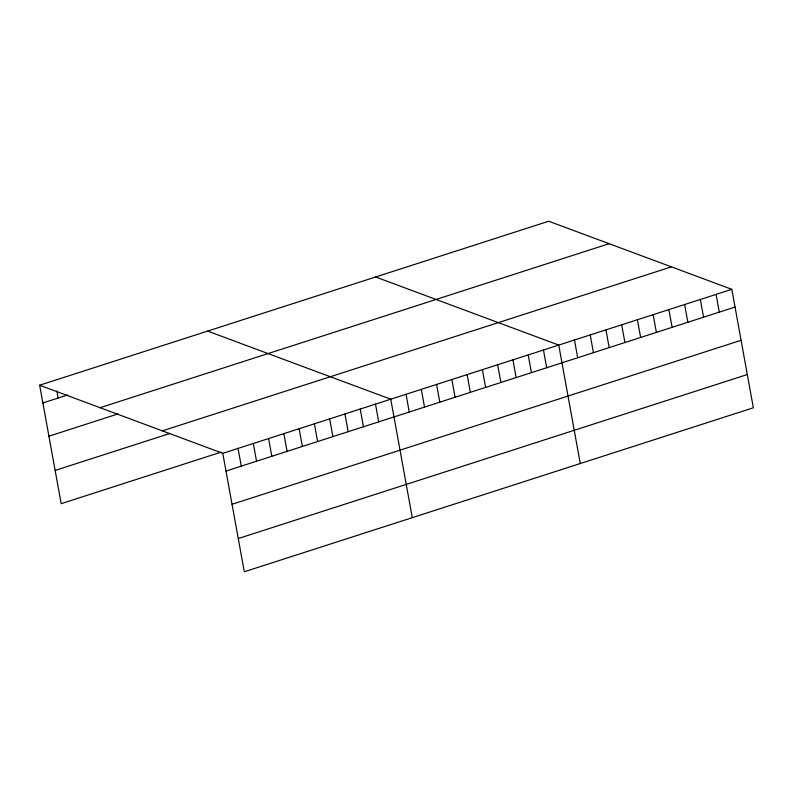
<?xml version="1.0" encoding="UTF-8"?>
<svg xmlns="http://www.w3.org/2000/svg" width="793" height="793" viewBox="0 0 793 793"><rect width="100%" height="100%" fill="white"/><g stroke="black" fill="none" stroke-linecap="round" stroke-linejoin="round"><path stroke-width="1.19" d="M39.65 385.22L548.697 221.227L731.82 289.326L753.35 407.78L244.303 571.773L222.774 453.328L39.65 385.22L61.18 503.674L220.94 452.198M42.872 402.953L67.544 395.003M100.087 407.701L609.133 243.699M48.908 436.19L118.216 413.857M162.347 430.857L671.393 266.854M55.133 470.437L170.257 433.345M222.774 453.328L731.82 289.326M225.995 471.052L735.042 307.06M232.042 504.289L741.088 340.296M238.267 538.536L747.313 374.534M375.624 276.985L558.748 345.084L580.278 463.538M207.637 331.107L390.761 399.206L412.291 517.66M716.089 294.401L719.31 312.125M700.358 299.467L703.579 317.19M684.627 304.532L687.848 322.265M668.886 309.607L672.107 327.331M653.154 314.672L656.376 332.396M637.423 319.748L640.645 337.471M621.682 324.813L624.904 342.536M605.951 329.878L609.173 347.612M590.22 334.953L593.442 352.677M574.479 340.019L577.7 357.742M543.473 350.01L546.694 367.734M528.207 354.927L531.429 372.651M512.932 359.853L516.154 377.577M497.667 364.77L500.889 382.494M482.392 369.687L485.613 387.41M467.117 374.613L470.338 392.337M451.851 379.53L455.073 397.253M436.576 384.446L439.798 402.17M421.311 389.373L424.523 407.096M406.036 394.29L409.257 412.013M375.495 404.133L378.717 421.856M360.22 409.049L363.442 426.773M344.945 413.966L348.167 431.689M329.68 418.892L332.901 436.616M314.405 423.809L317.626 441.532M299.139 428.726L302.361 446.459M283.864 433.652L287.086 451.376M268.589 438.569L271.811 456.292M253.324 443.485L256.545 461.219M238.049 448.412L241.27 466.135M56.858 390.939L58.147 398.027"/></g></svg>
